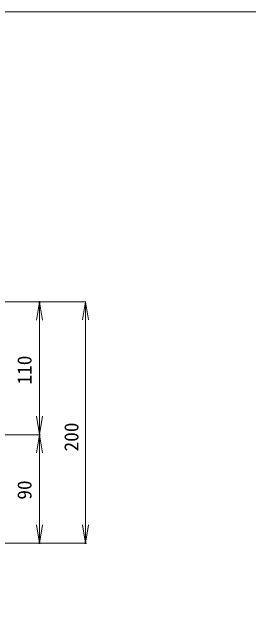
# Model space of a CAD drawing. Units: millimetres, scale not verified. Extents: x -1191 to 1113, y -825 to 791.
# Drawn here: x -238.6 to -42.5, y 294 to 791.3 of the extents above; entities that cross this region are included whole.
import ezdxf
from ezdxf.enums import TextEntityAlignment as Align

# ---------------------------------------------------------------- set-up
doc = ezdxf.new("R2010")
doc.units = ezdxf.units.MM
doc.header["$LTSCALE"] = 8
doc.layers.add('0-0', color=7, linetype='Continuous', lineweight=18)
doc.styles.add('ＭＳ ゴシック', font='')
doc.styles.get('ＭＳ ゴシック').set_extended_font_data('MS Gothic')

msp = doc.modelspace()

# ---------------------------------------------------------------- linework, layer by layer
at = {"layer": '0-0'}
for p, q in [((-287.595, 551.197), (-215.646, 551.197)), ((-287.595, 551.197), (-177.64, 551.197)), ((-218.326, 535.912), (-215.826, 550.912)), ((-218.326, 535.902), (-215.826, 550.902)), ((-215.826, 550.912), (-213.326, 535.912)), ((-215.826, 550.902), (-213.326, 535.902)), ((-215.742, 550.409), (-215.742, 441.197)), ((-177.82, 551.197), (-177.82, 536.197)), ((-177.82, 536.197), (-177.82, 366.197)), ((-351.519, 440.902), (-215.646, 440.902)), ((-351.499, 440.912), (-215.646, 440.912)), ((-218.326, 425.912), (-215.826, 440.912)), ((-218.326, 425.902), (-215.826, 440.902)), ((-215.826, 440.912), (-213.326, 425.912)), ((-215.826, 440.902), (-213.326, 425.902)), ((-215.742, 440.409), (-215.742, 351.197)), ((-177.82, 351.197), (-177.82, 366.197)), ((-287.595, 351.197), (-215.646, 351.197)), ((-287.595, 351.197), (-177.64, 351.197))]:
    msp.add_line(p, q, dxfattribs=at)
msp.add_lwpolyline([(-1191.497, -824.711), (1112.503, -824.711), (1112.503, 791.289), (-1191.497, 791.289)], close=True, dxfattribs=at)
for points in [[(-180.32, 536.197), (-177.82, 551.197), (-175.32, 536.197)], [(-213.326, 456.197), (-215.826, 441.197), (-218.326, 456.197)], [(-213.326, 366.197), (-215.826, 351.197), (-218.326, 366.197)], [(-175.32, 366.197), (-177.82, 351.197), (-180.32, 366.197)]]:
    msp.add_lwpolyline(points, dxfattribs=at)
for centre in [(-215.826, 550.902), (-215.826, 440.902), (-215.826, 351.197), (-177.82, 351.197)]:
    msp.add_circle(centre, 0.5, dxfattribs=at)

# ---------------------------------------------------------------- texts
at = {"layer": '0-0', "color": 4, "style": 'ＭＳ ゴシック'}
for s, p in [('110', (-218.964, 482.568)), ('200', (-180.123, 427.082)), ('90', (-218.964, 387.131))]:
    msp.add_text(s, height=11.73, rotation=90, dxfattribs=at).set_placement(p, align=Align.BOTTOM_LEFT)

doc.saveas('drawing.dxf')
